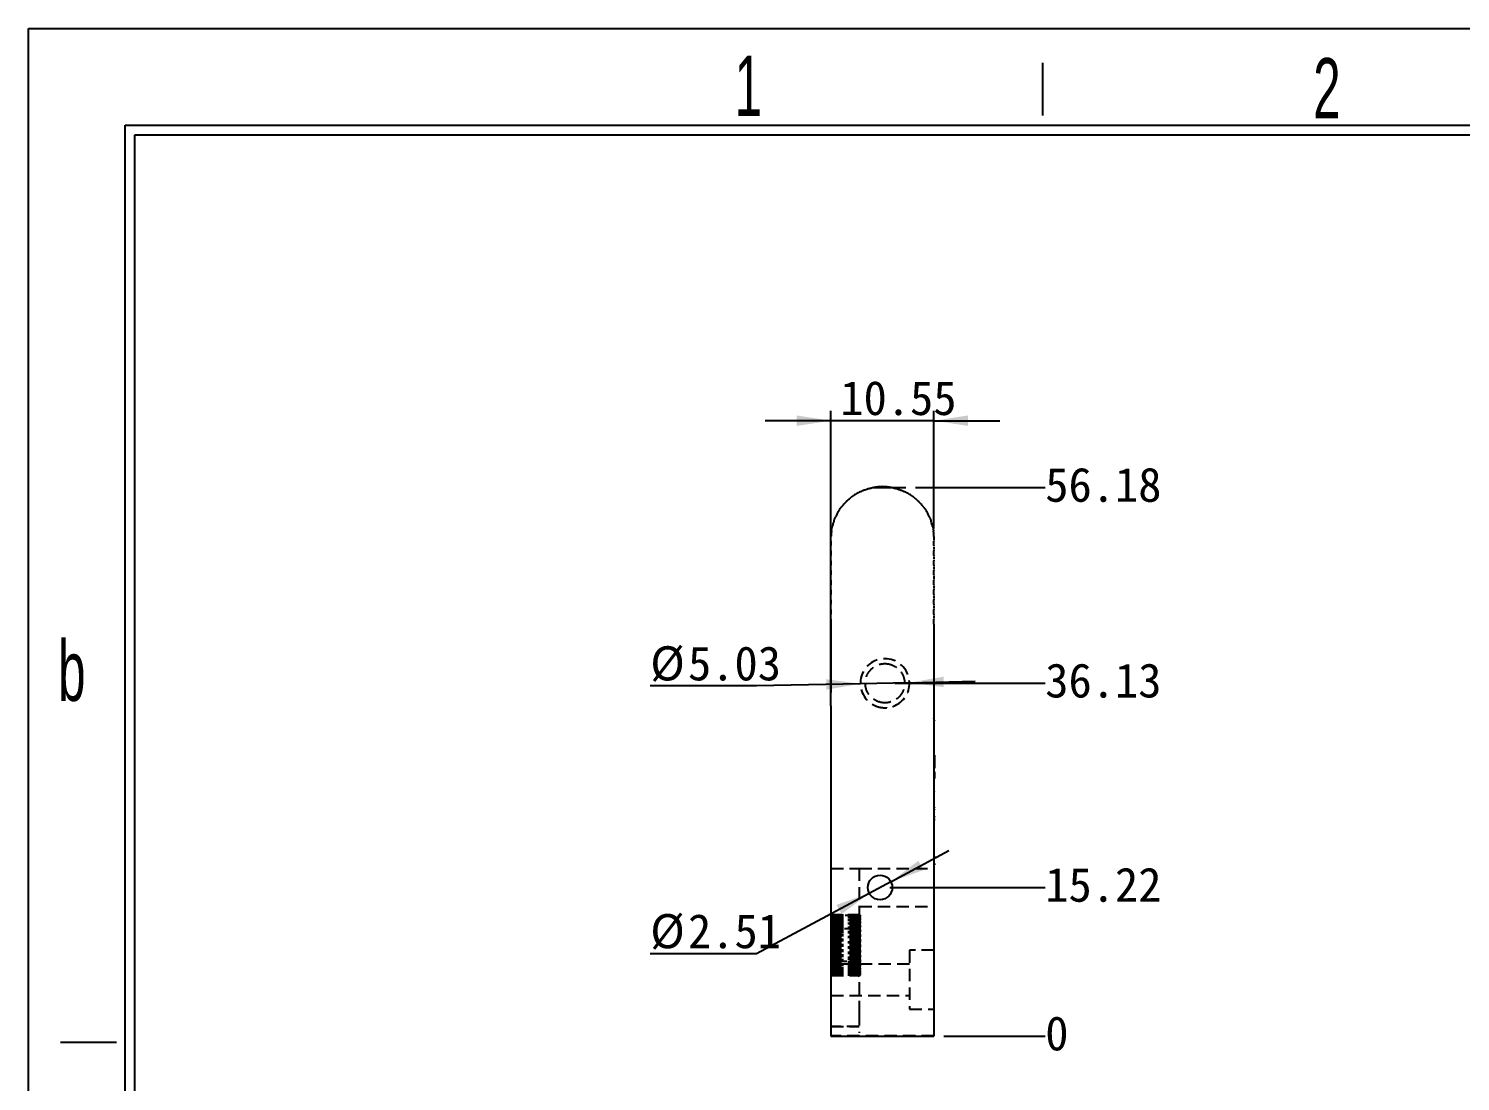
# Model space of a CAD drawing. Extents: x 2 to 295, y 1 to 209.
# Drawn here: x 1.8 to 148.5, y 100.9 to 208.7 of the extents above; entities that cross this region are included whole.
import ezdxf

# ---------------------------------------------------------------- set-up
doc = ezdxf.new("R2010")
doc.units = 0
for name, pattern in [('SLD-中心线', [34.29, 30.48, -1.27, 1.27, -1.27]), ('SLD-实线', [0]), ('SLD-虚线', [1.905, 1.27, -0.635])]:
    doc.linetypes.add(name, pattern=pattern)
doc.layers.get('0').update_dxf_attribs({"linetype": 'CONTINUOUS'})
doc.layers.add('DIM', color=5, linetype='SLD-实线')
doc.layers.add('SLD-0', color=179, linetype='SLD-实线')
doc.styles.add('SLDTEXTSTYLE11', font='', dxfattribs={"width": 0.67})
doc.styles.add('SLDTEXTSTYLE12', font='')
doc.styles.add('SLDTEXTSTYLE3', font='GOTHIC.TTF', dxfattribs={"width": 0.61171})
doc.styles.get('SLDTEXTSTYLE11').set_extended_font_data('宋体')
doc.styles.get('SLDTEXTSTYLE12').set_extended_font_data('宋体')
doc.dimstyles.new('SLDDIMSTYLE0', dxfattribs={"dimtxt": 3.5, "dimasz": 3.5, "dimexe": 0, "dimexo": 0.0625, "dimgap": 0.875, "dimtad": 0, "dimtih": 1, "dimtoh": 1, "dimdec": 0, "dimrnd": 1e-09, "dimdsep": 46, "dimtxsty": 'SLDTEXTSTYLE11', "dimblk1": 'NONE', "dimblk2": 'NONE', "dimsah": 1, "dimcen": 0.09, "dimadec": 0, "dimazin": 0, "dimtfac": 1, "dimtdec": 0, "dimtofl": 0, "dimtmove": 0, "dimatfit": 3, "dimldrblk": 'NONE', "dimfxl": 0, "dimtolj": 1, "dimtzin": 12, "dimarcsym": 0})
doc.dimstyles.new('SLDDIMSTYLE1', dxfattribs={"dimtxt": 3.5, "dimasz": 3.5, "dimexe": 0, "dimexo": 0.0625, "dimgap": 0.875, "dimtad": 0, "dimtih": 1, "dimtoh": 1, "dimrnd": 1e-09, "dimzin": 12, "dimdsep": 46, "dimtxsty": 'SLDTEXTSTYLE11', "dimblk1": 'NONE', "dimblk2": 'NONE', "dimsah": 1, "dimcen": 0.09, "dimadec": 0, "dimazin": 0, "dimtfac": 1, "dimtofl": 0, "dimtmove": 0, "dimatfit": 3, "dimldrblk": 'NONE', "dimfxl": 0, "dimtolj": 1, "dimtzin": 12, "dimarcsym": 0})
doc.dimstyles.new('SLDDIMSTYLE2', dxfattribs={"dimtxt": 3.5, "dimasz": 3.5, "dimexe": 0, "dimexo": 0.0625, "dimgap": 0.875, "dimtad": 2, "dimrnd": 1e-09, "dimzin": 12, "dimdsep": 46, "dimtxsty": 'SLDTEXTSTYLE11', "dimsah": 1, "dimcen": 0.09, "dimadec": 0, "dimazin": 0, "dimtfac": 1, "dimtmove": 0, "dimatfit": 0, "dimfxl": 0, "dimtolj": 1, "dimtzin": 12, "dimarcsym": 0})
doc.dimstyles.new('SLDDIMSTYLE3', dxfattribs={"dimtxt": 3.5, "dimasz": 3.5, "dimexe": 0, "dimexo": 0.0625, "dimgap": 0.875, "dimtad": 0, "dimtih": 1, "dimtoh": 1, "dimrnd": 1e-09, "dimzin": 12, "dimdsep": 46, "dimtxsty": 'SLDTEXTSTYLE11', "dimsah": 1, "dimcen": 0, "dimadec": 0, "dimazin": 0, "dimtfac": 1, "dimtmove": 0, "dimatfit": 3, "dimfxl": 0, "dimtolj": 1, "dimtzin": 12, "dimarcsym": 0})

# ---------------------------------------------------------------- blocks, each defined once
blk = doc.blocks.new('_D')
at = {"layer": 'DIM'}
blk.add_line((95.54, 105.52), (105.94, 105.52), dxfattribs=at)
at = {"layer": 'DIM', "insert": (105.94, 107.56), "char_height": 3.5, "attachment_point": 1, "style": 'SLDTEXTSTYLE12'}
blk.add_mtext('0', dxfattribs=at)
blk = doc.blocks.new('_NONE')
blk = doc.blocks.new('_D_1')
at = {"layer": 'DIM'}
blk.add_line((90.02, 120.74), (105.94, 120.74), dxfattribs=at)
at = {"layer": 'DIM', "insert": (105.94, 122.78), "char_height": 3.5, "attachment_point": 1, "style": 'SLDTEXTSTYLE12'}
blk.add_mtext('15.22', dxfattribs=at)
blk = doc.blocks.new('_D_2')
at = {"layer": 'DIM'}
blk.add_line((90.52, 141.66), (105.94, 141.66), dxfattribs=at)
at = {"layer": 'DIM', "insert": (105.94, 143.69), "char_height": 3.5, "attachment_point": 1, "style": 'SLDTEXTSTYLE12'}
blk.add_mtext('36.13', dxfattribs=at)
blk = doc.blocks.new('_D_3')
at = {"layer": 'DIM'}
blk.add_line((92.66, 161.7), (105.94, 161.7), dxfattribs=at)
at = {"layer": 'DIM', "insert": (105.94, 163.73), "char_height": 3.5, "attachment_point": 1, "style": 'SLDTEXTSTYLE12'}
blk.add_mtext('56.18', dxfattribs=at)
blk = doc.blocks.new('_D_4')
at = {"layer": 'DIM'}
for p, q in [((83.99, 140.33), (83.99, 169.53)), ((94.54, 157.5), (94.54, 169.53)), ((83.99, 168.53), (77.26, 168.53)), ((94.54, 168.53), (83.99, 168.53)), ((94.54, 168.53), (101.28, 168.53))]:
    blk.add_line(p, q, dxfattribs=at)
for points in [[(83.99, 168.53), (80.49, 169.07), (80.49, 168)], [(94.54, 168.53), (98.04, 168), (98.04, 169.07)]]:
    blk.add_solid(points, dxfattribs=at)
at = {"layer": 'DIM', "insert": (84.95, 172.61), "char_height": 3.5, "attachment_point": 1, "style": 'SLDTEXTSTYLE12'}
blk.add_mtext('10.55', dxfattribs=at)
blk = doc.blocks.new('_D_5')
at = {"layer": 'DIM'}
for p, q in [((90.12, 121.33), (96.05, 124.52)), ((90.12, 121.33), (87.91, 120.14)), ((87.91, 120.14), (76.38, 113.94)), ((76.38, 113.94), (65.48, 113.94))]:
    blk.add_line(p, q, dxfattribs=at)
for points in [[(90.12, 121.33), (93.46, 122.52), (92.95, 123.47)], [(87.91, 120.14), (84.57, 118.96), (85.08, 118.01)]]:
    blk.add_solid(points, dxfattribs=at)
at = {"layer": 'DIM', "char_height": 3.5, "attachment_point": 1, "style": 'SLDTEXTSTYLE12'}
for s, insert in [('%%c', (65.48, 118.02)), ('2.51', (69.35, 118.02))]:
    blk.add_mtext(s, dxfattribs=dict(at, insert=insert))
blk = doc.blocks.new('_D_6')
at = {"layer": 'DIM'}
for p, q in [((76.38, 141.37), (65.48, 141.37)), ((87.01, 141.6), (76.38, 141.37)), ((92.03, 141.71), (87.01, 141.6)), ((92.03, 141.71), (98.76, 141.86))]:
    blk.add_line(p, q, dxfattribs=at)
for points in [[(92.03, 141.71), (95.54, 141.25), (95.52, 142.32)], [(87.01, 141.6), (83.5, 142.06), (83.52, 140.99)]]:
    blk.add_solid(points, dxfattribs=at)
at = {"layer": 'DIM', "char_height": 3.5, "attachment_point": 1, "style": 'SLDTEXTSTYLE12'}
for s, insert in [('%%c', (65.48, 145.44)), ('5.03', (69.35, 145.44))]:
    blk.add_mtext(s, dxfattribs=dict(at, insert=insert))

msp = doc.modelspace()

# ---------------------------------------------------------------- linework, layer by layer
at = {"color": 7, "linetype": 'SLD-实线'}
for p, q in [((88.333, 161.696), (90.204, 161.696)), ((83.992, 156.2), (83.992, 155.738)), ((94.545, 155.738), (94.545, 156.2)), ((83.992, 155.2), (83.992, 154.738)), ((83.992, 154.2), (83.992, 153.738)), ((94.545, 154.738), (94.545, 155.2)), ((94.545, 153.738), (94.545, 154.2)), ((83.992, 153.2), (83.992, 152.738)), ((94.545, 152.738), (94.545, 153.2)), ((83.992, 152.2), (83.992, 151.738)), ((83.992, 151.2), (83.992, 150.738)), ((94.545, 151.738), (94.545, 152.2)), ((94.545, 150.738), (94.545, 151.2)), ((83.992, 150.2), (83.992, 149.738)), ((94.545, 149.738), (94.545, 150.2)), ((83.992, 149.2), (83.992, 148.738)), ((83.992, 148.2), (83.992, 147.684)), ((94.545, 148.738), (94.545, 149.2)), ((94.545, 147.684), (94.545, 148.2)), ((83.992, 146.306), (83.992, 140.703)), ((94.545, 146.306), (94.545, 140.703)), ((83.992, 139.325), (83.992, 110.546)), ((94.545, 139.325), (94.545, 110.546)), ((94.605, 139.05), (94.535, 139.05)), ((94.605, 137.29), (94.535, 137.29)), ((94.604, 137.376), (94.536, 137.376)), ((94.545, 137.649), (94.595, 137.649)), ((94.545, 137.637), (94.595, 137.637)), ((94.535, 136.211), (94.605, 136.211)), ((94.536, 136.174), (94.604, 136.174)), ((94.545, 134.289), (94.595, 134.289)), ((94.545, 133.769), (94.595, 133.769)), ((94.545, 133.657), (94.595, 133.657)), ((94.595, 133.632), (94.545, 133.632)), ((94.545, 133.471), (94.595, 133.471)), ((94.595, 134.289), (94.595, 133.769)), ((94.595, 133.769), (94.595, 133.657)), ((94.595, 133.657), (94.595, 133.632)), ((94.595, 133.632), (94.595, 133.471)), ((94.595, 133.471), (94.595, 132.951)), ((94.545, 132.951), (94.595, 132.951)), ((94.545, 132.578), (94.595, 132.578)), ((94.545, 132.516), (94.595, 132.516)), ((94.545, 132.466), (94.595, 132.466)), ((94.595, 133.037), (94.605, 133.037)), ((94.595, 132.578), (94.595, 132.516)), ((94.595, 132.466), (94.595, 131.971)), ((94.603, 130.607), (94.537, 130.607)), ((94.545, 131.971), (94.595, 131.971)), ((94.545, 131.896), (94.595, 131.896)), ((94.545, 131.425), (94.595, 131.425)), ((94.545, 130.892), (94.595, 130.892)), ((94.595, 131.971), (94.595, 131.896)), ((94.595, 131.896), (94.595, 131.884)), ((94.595, 130.52), (94.595, 130.52)), ((94.537, 130.284), (94.603, 130.284)), ((94.545, 129.975), (94.595, 129.975)), ((94.545, 129.33), (94.595, 129.33)), ((94.545, 128.964), (94.595, 128.964)), ((94.545, 128.933), (94.595, 128.933)), ((94.545, 128.908), (94.595, 128.908)), ((94.595, 128.375), (94.545, 128.375)), ((94.545, 128.363), (94.595, 128.363)), ((94.545, 127.991), (94.595, 127.991)), ((94.545, 127.929), (94.595, 127.929)), ((94.545, 127.749), (94.595, 127.749)), ((94.595, 128.933), (94.595, 128.933)), ((94.595, 128.933), (94.595, 128.908)), ((94.595, 127.991), (94.595, 127.929)), ((94.535, 126.602), (94.606, 126.602)), ((94.537, 126.677), (94.603, 126.677)), ((94.545, 126.28), (94.595, 126.28)), ((94.535, 125.077), (94.604, 125.077)), ((94.605, 124.742), (94.535, 124.742)), ((94.545, 123.924), (94.595, 123.924)), ((94.545, 123.887), (94.595, 123.887)), ((94.545, 123.403), (94.595, 123.403)), ((94.545, 123.391), (94.595, 123.391)), ((94.595, 123.924), (94.595, 123.887)), ((94.595, 123.924), (94.595, 123.924)), ((94.535, 121.804), (94.603, 121.804)), ((94.545, 123.18), (94.595, 123.18)), ((94.545, 123.069), (94.595, 123.069)), ((94.545, 123.013), (94.595, 123.013)), ((94.545, 122.783), (94.595, 122.783)), ((94.595, 123.18), (94.595, 123.069)), ((83.992, 110.546), (83.992, 105.521)), ((83.992, 105.521), (94.545, 105.521))]:
    msp.add_line(p, q, dxfattribs=at)
at = {"color": 7, "linetype": 'SLD-中心线'}
msp.add_line((89.268, 161.696), (91.662, 161.696), dxfattribs=at)
at = {"color": 7, "linetype": 'SLD-虚线'}
for p, q in [((94.606, 138.814), (94.536, 138.814)), ((94.545, 138.033), (94.595, 138.033)), ((94.605, 136.459), (94.535, 136.459)), ((94.535, 136.409), (94.605, 136.409)), ((94.605, 137.079), (94.536, 137.079)), ((94.603, 137.153), (94.537, 137.153)), ((94.595, 137.835), (94.545, 137.835)), ((94.545, 137.81), (94.595, 137.81)), ((94.545, 137.649), (94.545, 137.649)), ((94.545, 137.637), (94.545, 137.637)), ((94.545, 136.906), (94.595, 136.906)), ((94.545, 136.595), (94.595, 136.595)), ((94.545, 136.595), (94.545, 136.595)), ((94.545, 136.434), (94.595, 136.434)), ((94.545, 136.323), (94.595, 136.323)), ((94.545, 136.255), (94.595, 136.255)), ((94.603, 133.941), (94.537, 133.941)), ((94.545, 134.289), (94.545, 134.289)), ((94.545, 134.041), (94.595, 134.041)), ((94.545, 133.93), (94.595, 133.93)), ((94.545, 133.923), (94.595, 133.923)), ((94.545, 133.769), (94.545, 133.769)), ((94.545, 133.57), (94.595, 133.57)), ((94.545, 133.471), (94.545, 133.471)), ((94.534, 133.037), (94.595, 133.037)), ((94.535, 133.331), (94.603, 133.331)), ((94.545, 133.434), (94.595, 133.434)), ((94.545, 133.335), (94.595, 133.335)), ((94.545, 133.26), (94.595, 133.26)), ((94.545, 133.149), (94.595, 133.149)), ((94.545, 133.068), (94.595, 133.068)), ((94.545, 132.951), (94.545, 132.951)), ((94.545, 132.466), (94.545, 132.466)), ((94.545, 131.971), (94.545, 131.971)), ((94.545, 131.797), (94.595, 131.797)), ((94.545, 131.425), (94.545, 131.425)), ((94.545, 130.892), (94.545, 130.892)), ((94.545, 130.551), (94.595, 130.551)), ((94.545, 130.52), (94.595, 130.52)), ((94.595, 131.797), (94.595, 131.797)), ((94.545, 130.495), (94.595, 130.495)), ((94.595, 130.347), (94.545, 130.347)), ((94.595, 130.322), (94.545, 130.322)), ((94.545, 129.975), (94.545, 129.975)), ((94.545, 129.975), (94.545, 129.975)), ((94.545, 129.33), (94.545, 129.33)), ((94.595, 130.347), (94.595, 130.347)), ((94.595, 128.76), (94.545, 128.76)), ((94.545, 128.735), (94.595, 128.735)), ((94.545, 128.375), (94.545, 128.375)), ((94.545, 128.363), (94.545, 128.363)), ((94.535, 126.882), (94.606, 126.882)), ((94.536, 126.813), (94.603, 126.813)), ((94.603, 126.9), (94.537, 126.9)), ((94.545, 127.557), (94.595, 127.557)), ((94.545, 126.887), (94.595, 126.887)), ((94.545, 126.881), (94.595, 126.881)), ((94.545, 126.788), (94.595, 126.788)), ((94.545, 126.243), (94.595, 126.243)), ((94.545, 126.181), (94.595, 126.181)), ((94.603, 126.07), (94.537, 126.07)), ((94.545, 126.069), (94.595, 126.069)), ((94.545, 125.276), (94.595, 125.276)), ((94.545, 124.712), (94.595, 124.712)), ((94.537, 124.503), (94.603, 124.503)), ((94.545, 124.507), (94.595, 124.507)), ((94.545, 124.308), (94.595, 124.308)), ((94.545, 124.308), (94.545, 124.308)), ((94.545, 123.924), (94.545, 123.924)), ((94.595, 123.75), (94.545, 123.75)), ((94.545, 123.403), (94.545, 123.403)), ((94.545, 123.391), (94.545, 123.391)), ((94.595, 123.75), (94.595, 123.75)), ((83.992, 122.679), (86.892, 122.679)), ((86.892, 122.679), (94.545, 122.679)), ((86.892, 122.679), (86.892, 118.799)), ((94.537, 122.04), (94.604, 122.04)), ((94.545, 123.106), (94.595, 123.106)), ((86.892, 118.799), (94.545, 118.799)), ((83.992, 117.94), (86.992, 117.94)), ((86.992, 117.932), (83.992, 117.932)), ((86.992, 117.925), (83.992, 117.925)), ((83.992, 117.904), (86.992, 117.904)), ((83.992, 117.881), (86.992, 117.881)), ((86.703, 117.855), (83.992, 117.855)), ((86.992, 117.846), (83.992, 117.846)), ((83.992, 117.839), (86.992, 117.839)), ((86.992, 117.824), (83.992, 117.824)), ((83.992, 117.805), (86.992, 117.805)), ((83.992, 117.776), (86.992, 117.776)), ((83.992, 117.776), (86.992, 117.776)), ((83.992, 117.729), (86.992, 117.729)), ((83.992, 117.676), (86.992, 117.676)), ((86.992, 117.668), (83.992, 117.668)), ((86.992, 117.632), (83.992, 117.632)), ((83.992, 117.62), (86.992, 117.62)), ((83.992, 117.559), (86.992, 117.559)), ((83.992, 117.49), (86.992, 117.49)), ((83.992, 117.456), (86.992, 117.456)), ((86.992, 117.404), (83.992, 117.404)), ((83.992, 117.375), (86.992, 117.375)), ((86.992, 117.355), (83.992, 117.355)), ((86.896, 118.048), (86.703, 117.855)), ((86.703, 111.825), (86.703, 117.855)), ((86.992, 117.94), (86.992, 117.932)), ((86.992, 117.904), (86.992, 117.932)), ((86.992, 117.904), (86.992, 117.846)), ((86.992, 117.776), (86.992, 117.846)), ((86.992, 117.776), (86.992, 117.668)), ((86.992, 117.559), (86.992, 117.668)), ((86.992, 117.559), (86.992, 117.404)), ((86.992, 117.258), (86.992, 117.404)), ((83.992, 117.258), (86.992, 117.258)), ((83.992, 117.171), (86.992, 117.171)), ((83.992, 117.152), (86.992, 117.152)), ((86.992, 117.062), (83.992, 117.062)), ((83.992, 117.047), (86.992, 117.047)), ((86.992, 117.002), (83.992, 117.002)), ((83.992, 116.885), (86.992, 116.885)), ((84.342, 116.49), (83.992, 116.84)), ((83.992, 116.78), (86.992, 116.78)), ((83.992, 116.772), (86.992, 116.772)), ((86.992, 116.653), (83.992, 116.653)), ((83.992, 116.648), (86.992, 116.648)), ((86.992, 116.583), (83.992, 116.583)), ((83.992, 116.449), (86.992, 116.449)), ((83.992, 116.331), (86.992, 116.331)), ((83.992, 116.329), (86.992, 116.329)), ((86.992, 116.189), (83.992, 116.189)), ((83.992, 116.188), (86.992, 116.188)), ((86.992, 116.112), (83.992, 116.112)), ((83.992, 115.964), (86.992, 115.964)), ((84.342, 116.49), (84.342, 113.19)), ((86.642, 116.49), (84.342, 116.49)), ((86.992, 116.84), (86.642, 116.49)), ((86.642, 113.19), (86.642, 116.49)), ((86.992, 117.258), (86.992, 117.062)), ((86.992, 116.885), (86.992, 117.062)), ((86.992, 116.885), (86.992, 116.653)), ((86.992, 116.449), (86.992, 116.653)), ((86.992, 116.449), (86.992, 116.189)), ((86.992, 115.964), (86.992, 116.189)), ((86.992, 115.964), (86.992, 115.684)), ((83.992, 115.836), (86.992, 115.836)), ((86.992, 115.684), (83.992, 115.684)), ((86.992, 115.602), (83.992, 115.602)), ((83.992, 115.446), (86.992, 115.446)), ((83.992, 115.312), (86.992, 115.312)), ((86.992, 115.153), (83.992, 115.153)), ((86.992, 115.068), (83.992, 115.068)), ((83.992, 114.909), (86.992, 114.909)), ((83.992, 114.772), (86.992, 114.772)), ((86.992, 114.613), (83.992, 114.613)), ((86.992, 114.528), (83.992, 114.528)), ((86.892, 114.841), (86.892, 107.879)), ((86.992, 115.446), (86.992, 115.684)), ((86.992, 115.446), (86.992, 115.153)), ((86.992, 114.909), (86.992, 115.153)), ((86.992, 114.909), (86.992, 114.613)), ((86.992, 114.369), (86.992, 114.613)), ((83.992, 114.369), (86.992, 114.369)), ((83.992, 114.235), (86.992, 114.235)), ((86.992, 114.079), (83.992, 114.079)), ((86.992, 113.997), (83.992, 113.997)), ((83.992, 113.844), (86.992, 113.844)), ((83.992, 113.716), (86.992, 113.716)), ((86.992, 113.569), (83.992, 113.569)), ((86.992, 113.493), (83.992, 113.493)), ((86.992, 113.492), (83.992, 113.492)), ((86.992, 113.351), (83.992, 113.351)), ((83.992, 113.35), (86.992, 113.35)), ((83.992, 113.232), (86.992, 113.232)), ((83.992, 112.84), (84.342, 113.19)), ((86.992, 113.097), (83.992, 113.097)), ((86.992, 113.033), (83.992, 113.033)), ((86.992, 113.028), (83.992, 113.028)), ((84.342, 113.19), (86.642, 113.19)), ((86.642, 113.19), (86.992, 112.84)), ((86.992, 114.369), (86.992, 114.079)), ((86.992, 113.844), (86.992, 114.079)), ((86.992, 113.844), (86.992, 113.569)), ((86.992, 113.35), (86.992, 113.569)), ((86.992, 113.35), (86.992, 113.097)), ((86.992, 112.9), (86.992, 113.097)), ((94.545, 114.308), (92.032, 114.308)), ((86.992, 112.908), (83.992, 112.908)), ((92.032, 112.901), (83.992, 112.901)), ((83.992, 112.9), (86.992, 112.9)), ((83.992, 112.796), (86.992, 112.796)), ((86.992, 112.679), (83.992, 112.679)), ((86.992, 112.634), (83.992, 112.634)), ((86.992, 112.619), (83.992, 112.619)), ((86.992, 112.529), (83.992, 112.529)), ((83.992, 112.51), (86.992, 112.51)), ((83.992, 112.422), (86.992, 112.422)), ((86.992, 112.326), (83.992, 112.326)), ((86.992, 112.306), (83.992, 112.306)), ((86.992, 112.277), (83.992, 112.277)), ((86.992, 112.225), (83.992, 112.225)), ((83.992, 112.19), (86.992, 112.19)), ((83.992, 112.122), (86.992, 112.122)), ((86.992, 112.061), (83.992, 112.061)), ((86.992, 112.049), (83.992, 112.049)), ((86.992, 112.013), (83.992, 112.013)), ((86.992, 112.005), (83.992, 112.005)), ((83.992, 111.951), (86.992, 111.951)), ((83.992, 111.905), (86.992, 111.905)), ((86.992, 111.905), (83.992, 111.905)), ((86.992, 111.876), (83.992, 111.876)), ((86.992, 111.857), (83.992, 111.857)), ((86.992, 111.842), (83.992, 111.842)), ((86.992, 111.835), (83.992, 111.835)), ((83.992, 111.825), (86.703, 111.825)), ((83.992, 111.8), (86.992, 111.8)), ((83.992, 111.776), (86.992, 111.776)), ((86.992, 111.756), (83.992, 111.756)), ((86.992, 111.749), (83.992, 111.749)), ((83.992, 111.741), (86.992, 111.741)), ((86.703, 111.825), (86.896, 111.633)), ((86.992, 112.9), (86.992, 112.679)), ((86.992, 112.51), (86.992, 112.679)), ((86.992, 112.51), (86.992, 112.326)), ((86.992, 112.19), (86.992, 112.326)), ((86.992, 112.19), (86.992, 112.049)), ((86.992, 111.951), (86.992, 112.049)), ((86.992, 111.951), (86.992, 111.857)), ((86.992, 111.8), (86.992, 111.857)), ((86.992, 111.8), (86.992, 111.756)), ((86.992, 111.741), (86.992, 111.756)), ((83.992, 109.685), (92.032, 109.685)), ((92.032, 108.278), (94.545, 108.278)), ((86.892, 106.501), (83.992, 106.501)), ((83.992, 106.5), (86.892, 106.5)), ((94.545, 105.543), (83.992, 105.543))]:
    msp.add_line(p, q, dxfattribs=at)
at = {"color": 7, "linetype": 'SLD-实线'}
msp.add_circle((89.017, 120.74), 1.256, dxfattribs=at)
msp.add_arc((89.268, 156.504), 5.276, 79.7857, 100.2143, dxfattribs=at)
at = {"color": 7, "linetype": 'SLD-虚线'}
msp.add_arc((89.52, 141.655), 2.512, 294.26278, 245.73725, dxfattribs=at)
at = {"color": 7, "linetype": 'SLD-实线'}
for points, knots in [([(87, 161.267), (87.022, 161.278), (87.068, 161.3), (87.144, 161.334), (87.228, 161.37), (87.34, 161.415), (87.482, 161.469), (87.699, 161.543), (87.985, 161.626), (88.213, 161.672), (88.333, 161.696)], [0, 0, 0, 0, 0.054955, 0.1148507, 0.1800486, 0.2508289, 0.3704103, 0.5006652, 0.7363746, 1, 1, 1, 1]), ([(90.204, 161.696), (90.266, 161.685), (90.386, 161.662), (90.561, 161.62), (90.727, 161.575), (90.881, 161.528), (91.022, 161.481), (91.161, 161.43), (91.296, 161.376), (91.425, 161.32), (91.501, 161.284), (91.537, 161.267)], [0, 0, 0, 0, 0.1349923, 0.263254, 0.3849265, 0.5001755, 0.6044057, 0.7002028, 0.8122867, 0.9118409, 1, 1, 1, 1]), ([(85.503, 160.2), (85.456, 160.151), (85.362, 160.052), (85.227, 159.898), (85.142, 159.792), (85.1, 159.738)], [0, 0, 0, 0, 0.3334169, 0.6665831, 1, 1, 1, 1]), ([(85.571, 160.267), (85.562, 160.259), (85.541, 160.239), (85.518, 160.215), (85.503, 160.2)], [0, 0, 0, 0, 0.39239, 1, 1, 1, 1]), ([(85.571, 160.267), (85.583, 160.279), (85.608, 160.304), (85.65, 160.344), (85.695, 160.386), (85.744, 160.43), (85.805, 160.485), (85.878, 160.547), (85.959, 160.613), (86.008, 160.652), (86.032, 160.671)], [0, 0, 0, 0, 0.0937007, 0.1891065, 0.2877419, 0.3909883, 0.5000522, 0.6733261, 0.8384301, 1, 1, 1, 1]), ([(86.121, 160.738), (86.103, 160.724), (86.072, 160.701), (86.044, 160.68), (86.032, 160.671)], [0, 0, 0, 0, 0.58696821, 1, 1, 1, 1]), ([(86.864, 161.2), (86.799, 161.166), (86.67, 161.098), (86.482, 160.986), (86.298, 160.867), (86.18, 160.781), (86.121, 160.738)], [0, 0, 0, 0, 0.2502157, 0.5, 0.7497843, 1, 1, 1, 1]), ([(87, 161.267), (86.983, 161.26), (86.939, 161.239), (86.893, 161.215), (86.864, 161.2)], [0, 0, 0, 0, 0.3683853, 1, 1, 1, 1]), ([(91.673, 161.2), (91.644, 161.215), (91.598, 161.239), (91.553, 161.26), (91.537, 161.267)], [0, 0, 0, 0, 0.6316147, 1, 1, 1, 1]), ([(92.416, 160.738), (92.357, 160.781), (92.239, 160.867), (92.055, 160.986), (91.867, 161.098), (91.738, 161.166), (91.673, 161.2)], [0, 0, 0, 0, 0.2502157, 0.5, 0.7497843, 1, 1, 1, 1]), ([(92.505, 160.671), (92.498, 160.676), (92.481, 160.689), (92.451, 160.711), (92.429, 160.729), (92.416, 160.738)], [0, 0, 0, 0, 0.2561322, 0.5891879, 1, 1, 1, 1]), ([(92.505, 160.671), (92.523, 160.657), (92.559, 160.628), (92.618, 160.581), (92.679, 160.53), (92.75, 160.469), (92.825, 160.401), (92.902, 160.33), (92.945, 160.288), (92.966, 160.267)], [0, 0, 0, 0, 0.1211065, 0.2435275, 0.3692908, 0.5002693, 0.678654, 0.8431045, 1, 1, 1, 1]), ([(93.034, 160.2), (93.019, 160.215), (92.996, 160.239), (92.975, 160.259), (92.966, 160.267)], [0, 0, 0, 0, 0.60761, 1, 1, 1, 1]), ([(93.437, 159.738), (93.395, 159.792), (93.31, 159.898), (93.175, 160.052), (93.081, 160.151), (93.034, 160.2)], [0, 0, 0, 0, 0.3334169, 0.6665831, 1, 1, 1, 1]), ([(84.296, 158.267), (84.301, 158.282), (84.311, 158.311), (84.33, 158.361), (84.35, 158.415), (84.379, 158.488), (84.418, 158.581), (84.445, 158.641), (84.458, 158.671)], [0, 0, 0, 0, 0.12518593, 0.24756229, 0.37134628, 0.50061743, 0.7518585, 1, 1, 1, 1]), ([(84.489, 158.738), (84.484, 158.729), (84.476, 158.711), (84.466, 158.688), (84.46, 158.676), (84.458, 158.671)], [0, 0, 0, 0, 0.3977437, 0.7309761, 1, 1, 1, 1]), ([(84.774, 159.267), (84.769, 159.259), (84.756, 159.239), (84.742, 159.215), (84.733, 159.2)], [0, 0, 0, 0, 0.3994685, 1, 1, 1, 1]), ([(84.774, 159.267), (84.783, 159.282), (84.801, 159.312), (84.833, 159.362), (84.869, 159.416), (84.918, 159.489), (84.982, 159.581), (85.027, 159.641), (85.049, 159.671)], [0, 0, 0, 0, 0.1221999, 0.2438683, 0.3687359, 0.5002615, 0.7540617, 1, 1, 1, 1]), ([(85.1, 159.738), (85.089, 159.724), (85.071, 159.7), (85.055, 159.68), (85.049, 159.671)], [0, 0, 0, 0, 0.579762, 1, 1, 1, 1]), ([(93.488, 159.671), (93.482, 159.68), (93.466, 159.7), (93.448, 159.724), (93.437, 159.738)], [0, 0, 0, 0, 0.420238, 1, 1, 1, 1]), ([(93.488, 159.671), (93.499, 159.657), (93.52, 159.628), (93.556, 159.579), (93.593, 159.527), (93.643, 159.454), (93.705, 159.361), (93.744, 159.298), (93.763, 159.267)], [0, 0, 0, 0, 0.1236393, 0.2461639, 0.3707543, 0.5004388, 0.7563858, 1, 1, 1, 1]), ([(93.804, 159.2), (93.798, 159.21), (93.787, 159.229), (93.773, 159.251), (93.766, 159.263), (93.763, 159.267)], [0, 0, 0, 0, 0.4230493, 0.7563496, 1, 1, 1, 1]), ([(94.079, 158.671), (94.075, 158.68), (94.066, 158.7), (94.055, 158.724), (94.048, 158.738)], [0, 0, 0, 0, 0.4278922, 1, 1, 1, 1]), ([(94.079, 158.671), (94.086, 158.656), (94.098, 158.628), (94.12, 158.579), (94.142, 158.526), (94.172, 158.453), (94.208, 158.359), (94.23, 158.298), (94.241, 158.267)], [0, 0, 0, 0, 0.12584492, 0.2486585, 0.37232691, 0.50065871, 0.75297492, 1, 1, 1, 1]), ([(84.048, 157.267), (84.05, 157.282), (84.054, 157.311), (84.062, 157.36), (84.071, 157.414), (84.085, 157.487), (84.103, 157.582), (84.116, 157.641), (84.123, 157.671)], [0, 0, 0, 0, 0.12699005, 0.24982998, 0.37297151, 0.50083486, 0.75081039, 1, 1, 1, 1]), ([(94.414, 157.671), (94.417, 157.656), (94.424, 157.628), (94.434, 157.578), (94.445, 157.525), (94.459, 157.452), (94.476, 157.357), (94.485, 157.297), (94.489, 157.267)], [0, 0, 0, 0, 0.1272491, 0.2502818, 0.3733958, 0.5008808, 0.7512695, 1, 1, 1, 1]), ([(83.992, 156.504), (83.992, 156.519), (83.992, 156.55), (83.993, 156.594), (83.994, 156.635), (83.995, 156.659), (83.995, 156.671)], [0, 0, 0, 0, 0.2530927, 0.4999485, 0.7468305, 1, 1, 1, 1]), ([(83.992, 156.339), (83.992, 156.352), (83.992, 156.383), (83.992, 156.44), (83.992, 156.482), (83.992, 156.504)], [0, 0, 0, 0, 0.245338, 0.6226704, 1, 1, 1, 1]), ([(83.992, 155.339), (83.992, 155.346), (83.992, 155.384), (83.992, 155.469), (83.992, 155.554), (83.992, 155.592), (83.992, 155.599)], [0, 0, 0, 0, 0.093917, 0.499998, 0.9060797, 1, 1, 1, 1]), ([(94.542, 156.671), (94.542, 156.659), (94.543, 156.635), (94.544, 156.594), (94.545, 156.55), (94.545, 156.519), (94.545, 156.504)], [0, 0, 0, 0, 0.2531695, 0.5000515, 0.7469073, 1, 1, 1, 1]), ([(94.545, 156.504), (94.545, 156.482), (94.545, 156.44), (94.545, 156.383), (94.545, 156.352), (94.545, 156.339)], [0, 0, 0, 0, 0.3773296, 0.754662, 1, 1, 1, 1]), ([(94.545, 155.599), (94.545, 155.592), (94.545, 155.554), (94.545, 155.469), (94.545, 155.384), (94.545, 155.346), (94.545, 155.339)], [0, 0, 0, 0, 0.0939203, 0.500002, 0.906083, 1, 1, 1, 1]), ([(83.992, 154.339), (83.992, 154.346), (83.992, 154.384), (83.992, 154.469), (83.992, 154.554), (83.992, 154.592), (83.992, 154.599)], [0, 0, 0, 0, 0.093917, 0.499998, 0.9060797, 1, 1, 1, 1]), ([(94.545, 154.599), (94.545, 154.592), (94.545, 154.554), (94.545, 154.469), (94.545, 154.384), (94.545, 154.346), (94.545, 154.339)], [0, 0, 0, 0, 0.0939203, 0.500002, 0.906083, 1, 1, 1, 1]), ([(83.992, 153.339), (83.992, 153.346), (83.992, 153.384), (83.992, 153.469), (83.992, 153.554), (83.992, 153.592), (83.992, 153.599)], [0, 0, 0, 0, 0.0939171, 0.5000048, 0.9060865, 1, 1, 1, 1]), ([(83.992, 152.339), (83.992, 152.346), (83.992, 152.384), (83.992, 152.469), (83.992, 152.554), (83.992, 152.592), (83.992, 152.599)], [0, 0, 0, 0, 0.0939232, 0.5000014, 0.9060804, 1, 1, 1, 1]), ([(94.545, 153.599), (94.545, 153.592), (94.545, 153.554), (94.545, 153.469), (94.545, 153.384), (94.545, 153.346), (94.545, 153.339)], [0, 0, 0, 0, 0.0939135, 0.4999952, 0.9060829, 1, 1, 1, 1]), ([(94.545, 152.599), (94.545, 152.592), (94.545, 152.554), (94.545, 152.469), (94.545, 152.384), (94.545, 152.346), (94.545, 152.339)], [0, 0, 0, 0, 0.0939196, 0.4999986, 0.9060768, 1, 1, 1, 1]), ([(83.992, 151.339), (83.992, 151.346), (83.992, 151.384), (83.992, 151.469), (83.992, 151.554), (83.992, 151.592), (83.992, 151.599)], [0, 0, 0, 0, 0.0939171, 0.4999985, 0.9060796, 1, 1, 1, 1]), ([(94.545, 151.599), (94.545, 151.592), (94.545, 151.554), (94.545, 151.469), (94.545, 151.384), (94.545, 151.346), (94.545, 151.339)], [0, 0, 0, 0, 0.0939204, 0.5000015, 0.9060829, 1, 1, 1, 1]), ([(83.992, 150.339), (83.992, 150.346), (83.992, 150.384), (83.992, 150.469), (83.992, 150.554), (83.992, 150.592), (83.992, 150.599)], [0, 0, 0, 0, 0.093917, 0.4999978, 0.9060852, 1, 1, 1, 1]), ([(83.992, 149.339), (83.992, 149.346), (83.992, 149.384), (83.992, 149.469), (83.992, 149.554), (83.992, 149.592), (83.992, 149.599)], [0, 0, 0, 0, 0.0939169, 0.5000038, 0.9060839, 1, 1, 1, 1]), ([(94.545, 150.599), (94.545, 150.592), (94.545, 150.554), (94.545, 150.469), (94.545, 150.384), (94.545, 150.346), (94.545, 150.339)], [0, 0, 0, 0, 0.0939148, 0.5000022, 0.906083, 1, 1, 1, 1]), ([(94.545, 149.599), (94.545, 149.592), (94.545, 149.554), (94.545, 149.469), (94.545, 149.384), (94.545, 149.346), (94.545, 149.339)], [0, 0, 0, 0, 0.0939161, 0.4999962, 0.9060831, 1, 1, 1, 1]), ([(83.992, 148.339), (83.992, 148.346), (83.992, 148.384), (83.992, 148.469), (83.992, 148.554), (83.992, 148.592), (83.992, 148.599)], [0, 0, 0, 0, 0.0939172, 0.4999987, 0.906081, 1, 1, 1, 1]), ([(94.545, 148.599), (94.545, 148.592), (94.545, 148.554), (94.545, 148.469), (94.545, 148.384), (94.545, 148.346), (94.545, 148.339)], [0, 0, 0, 0, 0.093919, 0.5000013, 0.9060828, 1, 1, 1, 1]), ([(83.992, 147.684), (83.992, 147.606), (83.992, 147.451), (83.992, 147.219), (83.992, 146.988), (83.992, 146.759), (83.992, 146.531), (83.992, 146.381), (83.992, 146.306)], [0, 0, 0, 0, 0.1672719, 0.333818, 0.5, 0.666182, 0.8327281, 1, 1, 1, 1]), ([(94.545, 138.071), (94.545, 138.064), (94.545, 138.05), (94.545, 138.038), (94.545, 138.034), (94.545, 138.033), (94.545, 138.034), (94.545, 138.033), (94.545, 138.034), (94.545, 138.033), (94.545, 138.033), (94.545, 138.033), (94.545, 138.033), (94.545, 138.033)], [0, 0, 0, 0, 0.01465379, 0.02891391, 0.04115378, 0.06076798, 0.09431198, 0.12785598, 0.26203198, 0.53038399, 0.798736, 0.932912, 1, 1, 1, 1]), ([(94.595, 130.557), (94.595, 130.567), (94.595, 130.586), (94.595, 130.604), (94.595, 130.606), (94.595, 130.607)], [0, 0, 0, 0, 0.3512969, 0.6746784, 1, 1, 1, 1]), ([(94.595, 127.607), (94.595, 127.622), (94.595, 127.651), (94.595, 127.686), (94.595, 127.711), (94.595, 127.727), (94.595, 127.731), (94.595, 127.73), (94.595, 127.731), (94.595, 127.73), (94.595, 127.73), (94.595, 127.73), (94.595, 127.731), (94.595, 127.73), (94.595, 127.733), (94.595, 127.737), (94.595, 127.746), (94.595, 127.749)], [0, 0, 0, 0, 0.0487565, 0.0954879, 0.1420513, 0.1903232, 0.2419943, 0.2735754, 0.3646909, 0.5153406, 0.6520288, 0.7887171, 0.8851415, 0.9241195, 0.9588749, 0.9838356, 1, 1, 1, 1]), ([(94.545, 110.546), (94.545, 109.888), (94.545, 109.23), (94.545, 108.015), (94.545, 107.458), (94.545, 106.527), (94.545, 106.155), (94.545, 105.652), (94.545, 105.521), (94.545, 105.521)], [0, 0, 0, 0, 0.25, 0.25, 0.5, 0.5, 0.75, 0.75, 1, 1, 1, 1])]:
    msp.add_open_spline(points, degree=3, knots=knots, dxfattribs=at)
for points in [[(84.733, 159.2), (84.69, 159.125), (84.602, 158.974), (84.527, 158.817), (84.489, 158.738)], [(94.048, 158.738), (94.01, 158.817), (93.935, 158.974), (93.847, 159.125), (93.804, 159.2)], [(84.038, 157.2), (84.029, 157.123), (84.01, 156.97), (84.002, 156.815), (83.997, 156.738)], [(84.048, 157.267), (84.045, 157.249), (84.042, 157.225), (84.038, 157.2)], [(84.139, 157.738), (84.133, 157.714), (84.128, 157.689), (84.123, 157.671)], [(84.272, 158.2), (84.247, 158.124), (84.198, 157.971), (84.158, 157.816), (84.139, 157.738)], [(84.296, 158.267), (84.288, 158.249), (84.28, 158.225), (84.272, 158.2)], [(94.265, 158.2), (94.257, 158.225), (94.249, 158.249), (94.241, 158.267)], [(94.398, 157.738), (94.379, 157.816), (94.339, 157.971), (94.289, 158.124), (94.265, 158.2)], [(94.414, 157.671), (94.409, 157.689), (94.404, 157.714), (94.398, 157.738)], [(94.499, 157.2), (94.495, 157.225), (94.492, 157.249), (94.489, 157.267)], [(94.54, 156.738), (94.535, 156.815), (94.527, 156.97), (94.508, 157.123), (94.499, 157.2)], [(83.992, 156.2), (83.992, 156.225), (83.992, 156.249), (83.992, 156.267)], [(83.992, 155.671), (83.992, 155.689), (83.992, 155.714), (83.992, 155.738)], [(83.997, 156.738), (83.997, 156.714), (83.996, 156.689), (83.995, 156.671)], [(94.542, 156.671), (94.541, 156.689), (94.54, 156.714), (94.54, 156.738)], [(94.545, 156.267), (94.545, 156.249), (94.545, 156.225), (94.545, 156.2)], [(94.545, 155.738), (94.545, 155.714), (94.545, 155.689), (94.545, 155.671)], [(83.992, 155.2), (83.992, 155.225), (83.992, 155.249), (83.992, 155.267)], [(83.992, 154.671), (83.992, 154.689), (83.992, 154.714), (83.992, 154.738)], [(83.992, 154.2), (83.992, 154.225), (83.992, 154.249), (83.992, 154.267)], [(94.545, 155.267), (94.545, 155.249), (94.545, 155.225), (94.545, 155.2)], [(94.545, 154.738), (94.545, 154.714), (94.545, 154.689), (94.545, 154.671)], [(94.545, 154.267), (94.545, 154.249), (94.545, 154.225), (94.545, 154.2)], [(83.992, 153.671), (83.992, 153.689), (83.992, 153.714), (83.992, 153.738)], [(83.992, 153.2), (83.992, 153.225), (83.992, 153.249), (83.992, 153.267)], [(83.992, 152.671), (83.992, 152.689), (83.992, 152.714), (83.992, 152.738)], [(94.545, 153.738), (94.545, 153.714), (94.545, 153.689), (94.545, 153.671)], [(94.545, 153.267), (94.545, 153.249), (94.545, 153.225), (94.545, 153.2)], [(94.545, 152.738), (94.545, 152.714), (94.545, 152.689), (94.545, 152.671)], [(83.992, 152.2), (83.992, 152.225), (83.992, 152.249), (83.992, 152.267)], [(83.992, 151.671), (83.992, 151.689), (83.992, 151.714), (83.992, 151.738)], [(83.992, 151.2), (83.992, 151.225), (83.992, 151.249), (83.992, 151.267)], [(94.545, 152.267), (94.545, 152.249), (94.545, 152.225), (94.545, 152.2)], [(94.545, 151.738), (94.545, 151.714), (94.545, 151.689), (94.545, 151.671)], [(94.545, 151.267), (94.545, 151.249), (94.545, 151.225), (94.545, 151.2)], [(83.992, 150.671), (83.992, 150.689), (83.992, 150.714), (83.992, 150.738)], [(83.992, 150.2), (83.992, 150.225), (83.992, 150.249), (83.992, 150.267)], [(83.992, 149.671), (83.992, 149.689), (83.992, 149.714), (83.992, 149.738)], [(94.545, 150.738), (94.545, 150.714), (94.545, 150.689), (94.545, 150.671)], [(94.545, 150.267), (94.545, 150.249), (94.545, 150.225), (94.545, 150.2)], [(94.545, 149.738), (94.545, 149.714), (94.545, 149.689), (94.545, 149.671)], [(83.992, 149.2), (83.992, 149.225), (83.992, 149.249), (83.992, 149.267)], [(83.992, 148.671), (83.992, 148.689), (83.992, 148.714), (83.992, 148.738)], [(83.992, 148.2), (83.992, 148.225), (83.992, 148.249), (83.992, 148.267)], [(94.545, 149.267), (94.545, 149.249), (94.545, 149.225), (94.545, 149.2)], [(94.545, 148.738), (94.545, 148.714), (94.545, 148.689), (94.545, 148.671)], [(94.545, 148.267), (94.545, 148.249), (94.545, 148.225), (94.545, 148.2)], [(94.545, 147.684), (94.545, 147.219), (94.545, 146.753), (94.545, 146.306)], [(83.992, 139.325), (83.992, 139.791), (83.992, 140.256), (83.992, 140.703)], [(94.545, 140.703), (94.545, 140.256), (94.545, 139.791), (94.545, 139.325)]]:
    msp.add_open_spline(points, degree=3, dxfattribs=at)
at = {"color": 7, "linetype": 'SLD-虚线'}
for points, knots in [([(89.52, 139.645), (89.257, 139.645), (88.994, 139.697), (88.507, 139.899), (88.284, 140.048), (87.912, 140.42), (87.763, 140.643), (87.562, 141.129), (87.51, 141.392), (87.51, 141.918), (87.562, 142.181), (87.763, 142.667), (87.912, 142.89), (88.284, 143.262), (88.507, 143.411), (88.994, 143.613), (89.257, 143.665), (89.52, 143.665)], [0, 0, 0, 0, 0.125, 0.125, 0.25, 0.25, 0.375, 0.375, 0.5, 0.5, 0.625, 0.625, 0.75, 0.75, 0.875, 0.875, 1, 1, 1, 1]), ([(89.52, 143.665), (89.783, 143.665), (90.046, 143.613), (90.532, 143.411), (90.755, 143.262), (91.127, 142.89), (91.276, 142.667), (91.477, 142.181), (91.53, 141.918), (91.53, 141.392), (91.477, 141.129), (91.276, 140.643), (91.127, 140.42), (90.755, 140.048), (90.532, 139.899), (90.046, 139.697), (89.783, 139.645), (89.52, 139.645)], [0, 0, 0, 0, 0.125, 0.125, 0.25, 0.25, 0.375, 0.375, 0.5, 0.5, 0.625, 0.625, 0.75, 0.75, 0.875, 0.875, 1, 1, 1, 1]), ([(88.487, 139.364), (88.534, 139.344), (88.628, 139.304), (88.773, 139.254), (88.919, 139.213), (89.067, 139.182), (89.217, 139.159), (89.369, 139.146), (89.558, 139.14), (89.786, 139.152), (90.049, 139.195), (90.307, 139.263), (90.471, 139.331), (90.552, 139.364)], [0, 0, 0, 0, 0.0724227, 0.1441192, 0.2153482, 0.286374, 0.3574627, 0.4288803, 0.5008889, 0.624935, 0.7502067, 0.8756207, 1, 1, 1, 1]), ([(94.545, 138.033), (94.545, 138.033), (94.545, 138.033), (94.545, 138.038), (94.545, 138.054), (94.545, 138.069), (94.545, 138.077)], [0, 0, 0, 0, 0.2644695, 0.5067932, 0.740871, 1, 1, 1, 1]), ([(94.595, 137.834), (94.595, 137.835), (94.595, 137.836), (94.595, 137.835), (94.595, 137.836), (94.595, 137.835), (94.595, 137.835), (94.595, 137.835), (94.595, 137.835), (94.595, 137.835), (94.595, 137.835), (94.595, 137.835), (94.595, 137.835), (94.595, 137.835), (94.595, 137.835), (94.595, 137.835), (94.595, 137.836), (94.595, 137.825), (94.595, 137.815), (94.595, 137.81)], [0, 0, 0, 0, 0.01598394, 0.0550076, 0.12469283, 0.24913015, 0.47134089, 0.5386773, 0.60601371, 0.67335012, 0.74068654, 0.78557719, 0.82485641, 0.87535936, 0.90902715, 0.94269576, 0.97448597, 0.98769224, 1, 1, 1, 1]), ([(94.595, 132.033), (94.595, 132.026), (94.595, 132.01), (94.595, 131.994), (94.595, 131.982), (94.595, 131.974), (94.595, 131.97), (94.595, 131.972), (94.595, 131.97), (94.595, 131.971), (94.595, 131.971), (94.595, 131.971)], [0, 0, 0, 0, 0.0291185, 0.0615204, 0.0984293, 0.1406786, 0.1888254, 0.2624152, 0.4587106, 0.7293553, 1, 1, 1, 1]), ([(94.595, 128.758), (94.595, 128.759), (94.595, 128.76), (94.595, 128.759), (94.595, 128.76), (94.595, 128.759), (94.595, 128.76), (94.595, 128.76), (94.595, 128.759), (94.595, 128.76), (94.595, 128.759), (94.595, 128.76), (94.595, 128.749), (94.595, 128.739), (94.595, 128.735)], [0, 0, 0, 0, 0.015983, 0.0550067, 0.124692, 0.2491303, 0.4713405, 0.7406863, 0.8753593, 0.9090279, 0.9426959, 0.9744859, 0.9876923, 1, 1, 1, 1]), ([(94.595, 123.924), (94.595, 123.924), (94.595, 123.924), (94.595, 123.924), (94.595, 123.928), (94.595, 123.946), (94.595, 123.955)], [0, 0, 0, 0, 0.3958278, 0.5442207, 0.7791777, 1, 1, 1, 1]), ([(86.892, 118.799), (86.892, 118.725), (86.892, 118.577), (86.892, 118.35), (86.892, 118.119), (86.892, 117.884), (86.892, 117.645), (86.892, 117.402), (86.892, 117.155), (86.892, 116.821), (86.892, 116.399), (86.892, 115.884), (86.892, 115.364), (86.892, 115.016), (86.892, 114.841)], [0, 0, 0, 0, 0.0627741, 0.1253097, 0.1876871, 0.2499874, 0.3122916, 0.3746813, 0.4372371, 0.5000394, 0.6253299, 0.7499874, 0.8746611, 1, 1, 1, 1]), ([(92.032, 114.308), (92.032, 114.307), (92.032, 114.305), (92.032, 114.292), (92.032, 114.27), (92.032, 114.24), (92.032, 114.201), (92.032, 114.154), (92.032, 114.046), (92.032, 113.831), (92.032, 113.439), (92.032, 112.96), (92.032, 112.424), (92.032, 111.861), (92.032, 111.293), (92.032, 110.724), (92.032, 110.162), (92.032, 109.625), (92.032, 109.147), (92.032, 108.754), (92.032, 108.521), (92.032, 108.393), (92.032, 108.327), (92.032, 108.285), (92.032, 108.28), (92.032, 108.278)], [0, 0, 0, 0, 0.0172805, 0.0344378, 0.0515218, 0.0685827, 0.0856711, 0.1028375, 0.1201314, 0.1850818, 0.2500887, 0.3150391, 0.3800461, 0.4400022, 0.5000143, 0.5599704, 0.6199826, 0.6849329, 0.7499399, 0.8148903, 0.8798973, 0.9100478, 0.9399349, 0.9698289, 1, 1, 1, 1]), ([(86.892, 107.879), (86.892, 107.83), (86.892, 107.733), (86.892, 107.587), (86.892, 107.444), (86.892, 107.303), (86.892, 107.086), (86.892, 106.805), (86.892, 106.493), (86.892, 106.232), (86.892, 106.061), (86.892, 105.956), (86.892, 105.896), (86.892, 105.881), (86.892, 105.873)], [0, 0, 0, 0, 0.0484202, 0.0964687, 0.1444021, 0.1924788, 0.240955, 0.3704139, 0.5000455, 0.6295043, 0.7591359, 0.8395845, 0.9194735, 1, 1, 1, 1])]:
    msp.add_open_spline(points, degree=3, knots=knots, dxfattribs=at)
at = {"layer": 'SLD-0'}
for p, q in [((1.812, 208.674), (295.107, 208.674)), ((1.812, 1.294), (1.812, 208.674)), ((12.675, 7.219), (12.675, 197.811)), ((12.675, 197.811), (289.181, 197.811))]:
    msp.add_line(p, q, dxfattribs=at)
at = {"layer": 'SLD-0', "color": 6, "linetype": 'SLD-实线'}
for p, q in [((105.701, 199.786), (105.701, 205.169)), ((11.687, 6.231), (11.687, 198.799)), ((11.687, 198.799), (290.169, 198.799)), ((10.805, 104.853), (5.068, 104.853))]:
    msp.add_line(p, q, dxfattribs=at)

# ---------------------------------------------------------------- texts
at = {"layer": 'SLD-0', "char_height": 6.172, "attachment_point": 1, "style": 'SLDTEXTSTYLE3'}
for s, insert in [('1', (74.111, 205.899)), ('2', (133.388, 205.655)), ('b', (4.835, 146.019))]:
    msp.add_mtext(s, dxfattribs=dict(at, insert=insert))

# ---------------------------------------------------------------- dimensions: what is measured, and where the dimension line sits
at = {"layer": 'DIM'}
dim = msp.add_linear_dim(base=(83.992, 168.534), p1=(94.545, 156.504), p2=(83.992, 139.325), dimstyle='SLDDIMSTYLE2', dxfattribs=at)
dim.commit()
dim.dimension.update_dxf_attribs({"geometry": '_D_4', "text_midpoint": (88.356, 168.534), "dimtype": 160})
for feature_location, offset, origin, dimstyle, picture, middle in [((91.6624, 161.6963), (14.2817, 0), (94.5447, 105.5207), 'SLDDIMSTYLE1', '_D_3', (109.3468, 161.6963)), ((89.52, 141.655), (16.424, 0), (94.545, 105.521), 'SLDDIMSTYLE1', '_D_2', (109.347, 141.655)), ((89.017, 120.74), (16.927, 0), (94.545, 105.521), 'SLDDIMSTYLE1', '_D_1', (109.347, 120.74)), ((94.544725981, 105.520724482), (11.399318613, 0), (94.544725981, 105.520724482), 'SLDDIMSTYLE0', '_D', (106.624600125, 105.520724482))]:
    dim = msp.add_ordinate_dim(feature_location=feature_location, offset=offset, dtype=0, origin=origin, dimstyle=dimstyle, dxfattribs=at)
    dim.commit()
    dim.dimension.update_dxf_attribs({"geometry": picture, "text_midpoint": middle})
for p1, p2, picture, middle in [((87.0078, 141.6002), (92.0316, 141.7099), '_D_6', (70.135, 143.9051)), ((87.911, 120.145), (90.124, 121.335), '_D_5', (70.135, 116.479))]:
    dim = msp.add_diameter_dim_2p(p1=p1, p2=p2, dimstyle='SLDDIMSTYLE3', dxfattribs=at)
    dim.commit()
    dim.dimension.update_dxf_attribs({"geometry": picture, "text_midpoint": middle, "dimtype": 163})

doc.saveas('drawing.dxf')
